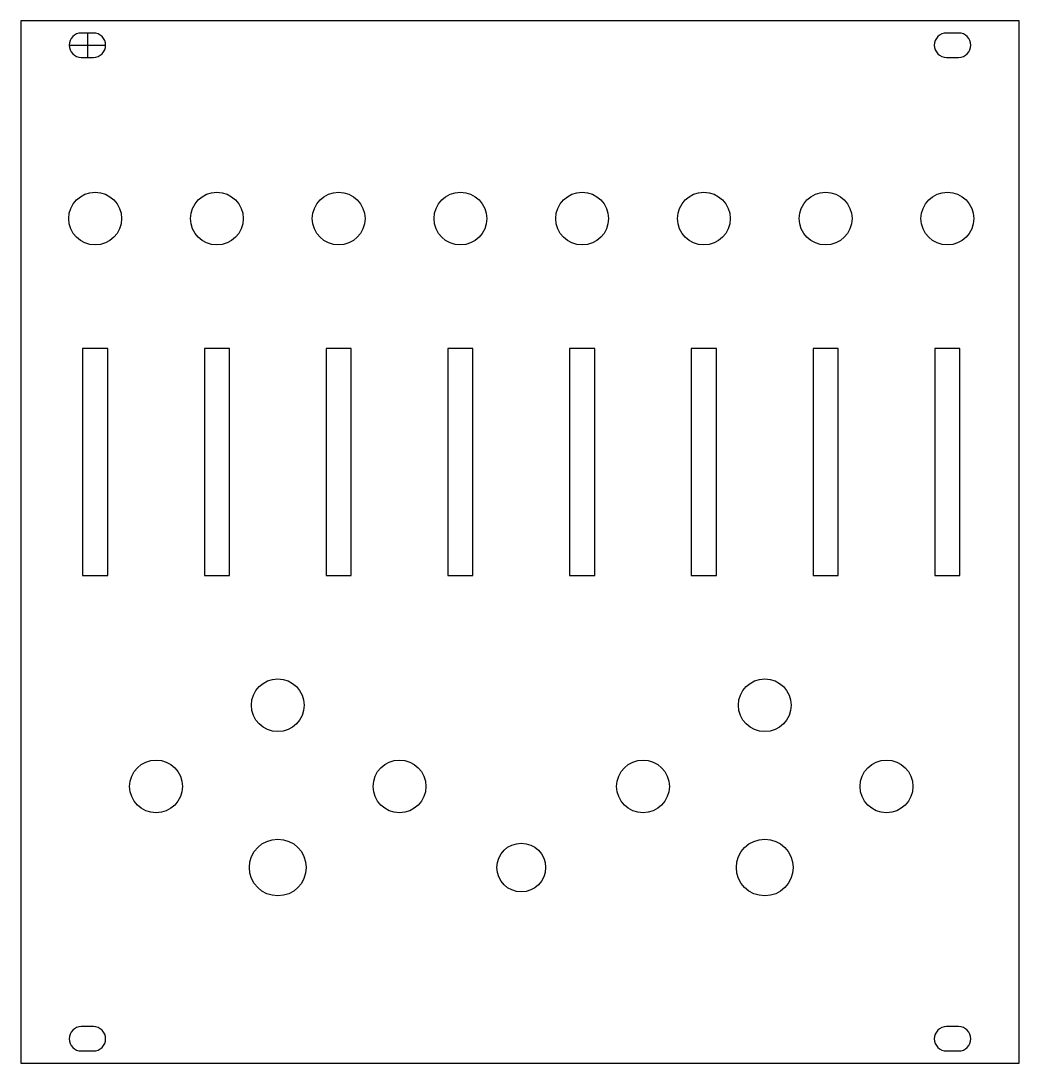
# Model space of a CAD drawing. Extents: x 177 to 300, y 107 to 236.
import ezdxf

# ---------------------------------------------------------------- set-up
doc = ezdxf.new("R2010")
doc.units = 0
doc.header["$MEASUREMENT"] = 0
doc.layers.get('0').update_dxf_attribs({"linetype": 'CONTINUOUS'})

msp = doc.modelspace()

# ---------------------------------------------------------------- linework, layer by layer
for p, q in [((185.6, 234.38), (185.6, 231.38)), ((183.35, 232.88), (187.85, 232.88))]:
    msp.add_line(p, q)
for points in [[(177.4, 107.38), (300.4, 107.38), (300.4, 235.88), (177.4, 235.88)], [(185.01, 167.5), (188.11, 167.5), (188.11, 195.5), (185.01, 195.5)], [(200.01, 167.5), (203.11, 167.5), (203.11, 195.5), (200.01, 195.5)], [(215.01, 167.5), (218.11, 167.5), (218.11, 195.5), (215.01, 195.5)], [(230.01, 167.5), (233.11, 167.5), (233.11, 195.5), (230.01, 195.5)], [(245.01, 167.5), (248.11, 167.5), (248.11, 195.5), (245.01, 195.5)], [(260.01, 167.5), (263.11, 167.5), (263.11, 195.5), (260.01, 195.5)], [(275.01, 167.5), (278.11, 167.5), (278.11, 195.5), (275.01, 195.5)], [(290.01, 167.5), (293.11, 167.5), (293.11, 195.5), (290.01, 195.5)]]:
    msp.add_lwpolyline(points, close=True)
for points in [[(184.85, 231.38), (186.35, 231.38, 1), (186.35, 234.38), (184.85, 234.38, 1)], [(291.45, 231.38), (292.95, 231.38, 1), (292.95, 234.38), (291.45, 234.38, 1)], [(184.85, 108.88), (186.35, 108.88, 1), (186.35, 111.88), (184.85, 111.88, 1)], [(291.45, 108.88), (292.95, 108.88, 1), (292.95, 111.88), (291.45, 111.88, 1)]]:
    msp.add_lwpolyline(points, format="xyb", close=True)
for centre, radius in [((186.56, 211.5), 3.25), ((201.56, 211.5), 3.25), ((216.56, 211.5), 3.25), ((231.56, 211.5), 3.25), ((246.56, 211.5), 3.25), ((261.56, 211.5), 3.25), ((276.56, 211.5), 3.25), ((291.56, 211.5), 3.25), ((209.06, 151.5), 3.25), ((269.06, 151.5), 3.25), ((194.06, 141.5), 3.25), ((224.06, 141.5), 3.25), ((254.06, 141.5), 3.25), ((284.06, 141.5), 3.25), ((209.06, 131.5), 3.5), ((269.06, 131.5), 3.5), ((239.06, 131.5), 3)]:
    msp.add_circle(centre, radius)

doc.saveas('drawing.dxf')
